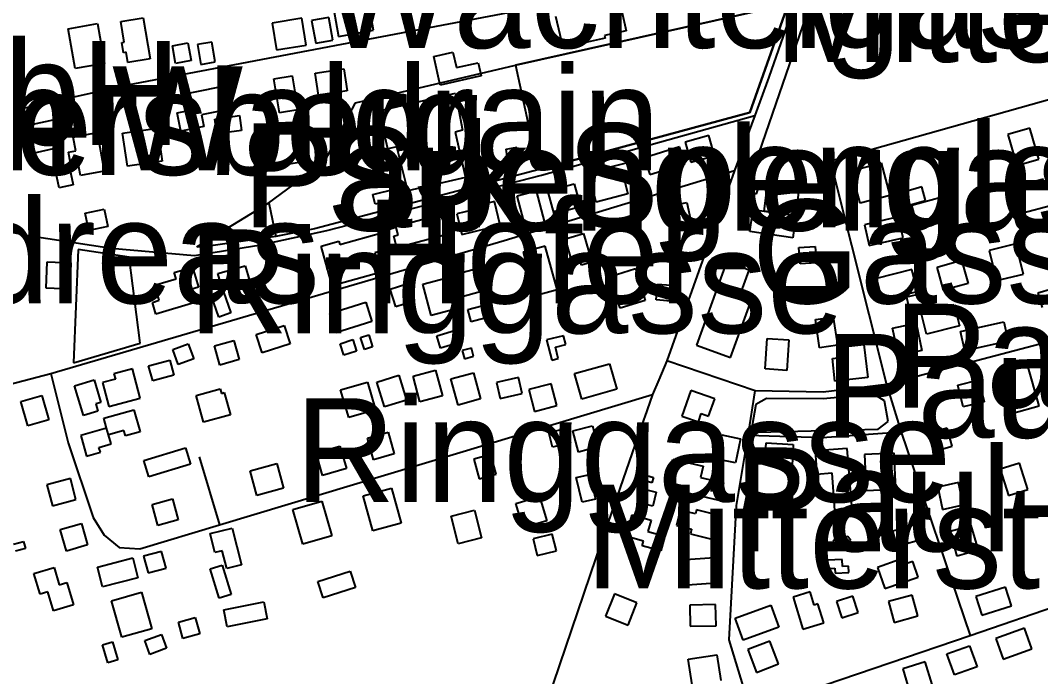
# Model space of a CAD drawing. Extents: x -3657 to 4700, y -7332 to 8131.
# Drawn here: x -1045.3 to -618.7, y 1622.6 to 1897 of the extents above; entities that cross this region are included whole.
import ezdxf

# ---------------------------------------------------------------- set-up
doc = ezdxf.new("R2010")
doc.units = 0
for name, color, linetype in [('OSM_BUILDING_DETACHED', 9, 'CONTINUOUS'), ('OSM_BUILDING_GARAGE', 9, 'CONTINUOUS'), ('OSM_BUILDING_GARAGES', 9, 'CONTINUOUS'), ('OSM_BUILDING_HOUSE', 9, 'CONTINUOUS'), ('OSM_BUILDING_YES', 9, 'CONTINUOUS'), ('OSM_HIGHWAY_LIVING_STREET', 8, 'CONTINUOUS'), ('OSM_HIGHWAY_RESIDENTIAL', 8, 'CONTINUOUS'), ('OSM_HIGHWAY_SERVICE', 8, 'CONTINUOUS'), ('OSM_HIGHWAY_UNCLASSIFIED', 8, 'CONTINUOUS'), ('OSM_LABELS', 8, 'CONTINUOUS'), ('OSM_LANDUSE_FARMLAND', 3, 'CONTINUOUS'), ('OSM_LANDUSE_MEADOW', 3, 'CONTINUOUS'), ('OSM_LEISURE_PARK', 3, 'CONTINUOUS'), ('OSM_LEISURE_SWIMMING_POOL', 3, 'CONTINUOUS')]:
    doc.layers.add(name, color=color, linetype=linetype)

msp = doc.modelspace()

# ---------------------------------------------------------------- linework, layer by layer
at = {"layer": 'OSM_BUILDING_DETACHED'}
for p, q in [((-737.844237, 1698.029259), (-737.078206, 1711.717354)), ((-737.078206, 1711.717354), (-733.945824, 1711.539442)), ((-733.945824, 1711.539442), (-722.637392, 1710.905631)), ((-722.136817, 1710.883392), (-722.895263, 1697.284253)), ((-722.637392, 1710.905631), (-722.136817, 1710.883392)), ((-733.513509, 1697.78463), (-737.844237, 1698.029259)), ((-733.680367, 1694.871323), (-733.513509, 1697.78463)), ((-726.657156, 1694.482141), (-733.680367, 1694.871323)), ((-726.490298, 1697.484404), (-726.657156, 1694.482141)), ((-722.895263, 1697.284253), (-726.490298, 1697.484404))]:
    msp.add_line(p, q, dxfattribs=at)
at = {"layer": 'OSM_BUILDING_GARAGE'}
for p, q in [((-916.261106, 1898.246844), (-923.481513, 1896.979222)), ((-914.577355, 1888.6952), (-916.261106, 1898.246844)), ((-923.481513, 1896.979222), (-921.797763, 1887.416458)), ((-981.722592, 1886.315628), (-975.222709, 1887.538772)), ((-980.34222, 1878.976763), (-981.722592, 1886.315628)), ((-975.222709, 1887.538772), (-973.842337, 1880.199907)), ((-921.797763, 1887.416458), (-914.577355, 1888.6952)), ((-973.842337, 1880.199907), (-980.34222, 1878.976763))]:
    msp.add_line(p, q, dxfattribs=at)
at = {"layer": 'OSM_BUILDING_GARAGES'}
for p, q in [((-779.414669, 1780.079995), (-778.868588, 1786.740571)), ((-778.868588, 1786.740571), (-771.390309, 1786.128999)), ((-771.390309, 1786.128999), (-771.936391, 1779.468423)), ((-771.936391, 1779.468423), (-779.414669, 1780.079995)), ((-796.912022, 1657.165123), (-800.620823, 1647.835869)), ((-787.461783, 1653.406735), (-796.912022, 1657.165123)), ((-791.170585, 1644.07748), (-787.461783, 1653.406735)), ((-800.620823, 1647.835869), (-791.170585, 1644.07748))]:
    msp.add_line(p, q, dxfattribs=at)
at = {"layer": 'OSM_BUILDING_HOUSE'}
for p, q in [((-1025.227062, 1893.487701), (-1012.993326, 1895.633763)), ((-1012.993326, 1895.633763), (-1010.065724, 1878.976763)), ((-1022.29946, 1876.830701), (-1025.227062, 1893.487701)), ((-872.384997, 1881.856712), (-864.38339, 1883.63583)), ((-869.73802, 1869.936615), (-872.384997, 1881.856712)), ((-864.38339, 1883.63583), (-862.965096, 1877.242122)), ((-1010.065724, 1878.976763), (-1022.29946, 1876.830701)), ((-862.965096, 1877.242122), (-853.878911, 1879.25475)), ((-853.878911, 1879.25475), (-852.650228, 1873.739482)), ((-852.650228, 1873.739482), (-869.73802, 1869.936615)), ((-977.589061, 1865.966957), (-962.511151, 1869.058176)), ((-962.511151, 1869.058176), (-960.508854, 1859.30638)), ((-976.163182, 1859.028393), (-977.589061, 1865.966957)), ((-979.765801, 1858.294507), (-976.163182, 1859.028393)), ((-978.195817, 1850.633176), (-979.765801, 1858.294507)), ((-960.508854, 1859.30638), (-969.526778, 1857.460545)), ((-969.526778, 1857.460545), (-968.533214, 1852.623565)), ((-1043.520783, 1846.341052), (-1039.895411, 1853.590961)), ((-1039.895411, 1853.590961), (-1031.582841, 1855.436797)), ((-1031.582841, 1855.436797), (-1028.99654, 1843.805808)), ((-1002.557107, 1849.799214), (-987.949435, 1851.923037)), ((-987.949435, 1851.923037), (-985.931968, 1838.090388)), ((-968.533214, 1852.623565), (-978.195817, 1850.633176)), ((-1023.21718, 1848.220246), (-1013.190522, 1850.043843)), ((-1022.147771, 1842.382513), (-1023.21718, 1848.220246)), ((-1013.190522, 1850.043843), (-1010.247751, 1833.942818)), ((-1000.539641, 1835.966565), (-1002.557107, 1849.799214)), ((-1040.714532, 1841.203846), (-1043.520783, 1846.341052)), ((-1028.99654, 1843.805808), (-1040.714532, 1841.203846)), ((-1025.12088, 1841.837658), (-1022.147771, 1842.382513)), ((-1023.892197, 1835.110364), (-1025.12088, 1841.837658)), ((-1020.759815, 1835.677459), (-1023.892197, 1835.110364)), ((-1020.115135, 1832.14146), (-1020.759815, 1835.677459)), ((-985.931968, 1838.090388), (-1000.539641, 1835.966565)), ((-1010.247751, 1833.942818), (-1020.115135, 1832.14146)), ((-980.926224, 1791.488595), (-973.281086, 1793.77921)), ((-973.281086, 1793.77921), (-970.763045, 1785.383993)), ((-962.647672, 1791.166129), (-951.248226, 1794.346304)), ((-951.248226, 1794.346304), (-949.534138, 1788.197225)), ((-989.125026, 1786.251314), (-980.160193, 1788.942231)), ((-980.160193, 1788.942231), (-980.926224, 1791.488595)), ((-961.032181, 1785.350635), (-962.647672, 1791.166129)), ((-949.534138, 1788.197225), (-951.331655, 1787.696848)), ((-951.331655, 1787.696848), (-950.724898, 1785.528547)), ((-987.221326, 1779.924322), (-989.125026, 1786.251314)), ((-970.763045, 1785.383993), (-973.971272, 1784.427717)), ((-973.971272, 1784.427717), (-972.333029, 1778.979165)), ((-957.39164, 1786.362509), (-961.032181, 1785.350635)), ((-956.693869, 1783.860623), (-957.39164, 1786.362509)), ((-950.724898, 1785.528547), (-956.693869, 1783.860623)), ((-990.050331, 1779.068121), (-987.221326, 1779.924322)), ((-988.563776, 1774.108828), (-990.050331, 1779.068121)), ((-972.333029, 1778.979165), (-988.563776, 1774.108828))]:
    msp.add_line(p, q, dxfattribs=at)
at = {"layer": 'OSM_BUILDING_YES'}
for p, q in [((-897.664007, 1892.85389), (-900.978416, 1911.668071)), ((-915.176528, 1906.88669), (-912.248926, 1890.274168)), ((-818.360879, 1885.581742), (-821.318819, 1898.602668)), ((-793.802393, 1900.637535), (-792.004875, 1892.687097)), ((-1003.270047, 1896.489964), (-993.888068, 1898.057812)), ((-1001.821415, 1887.883477), (-1003.270047, 1896.489964)), ((-993.888068, 1898.057812), (-991.013557, 1880.956033)), ((-927.584707, 1897.868781), (-939.985301, 1895.800555)), ((-939.985301, 1895.800555), (-938.119524, 1884.614346)), ((-925.718929, 1886.682571), (-927.584707, 1897.868781)), ((-912.248926, 1890.274168), (-897.664007, 1892.85389)), ((-792.004875, 1892.687097), (-801.045553, 1890.641111)), ((-801.045553, 1890.641111), (-800.802851, 1889.56252)), ((-1002.852901, 1887.705565), (-1001.821415, 1887.883477)), ((-1002.139962, 1883.446799), (-1002.852901, 1887.705565)), ((-965.256726, 1887.827879), (-971.187775, 1886.849364)), ((-971.187775, 1886.849364), (-969.822572, 1878.60982)), ((-963.891523, 1879.588335), (-965.256726, 1887.827879)), ((-938.119524, 1884.614346), (-925.718929, 1886.682571)), ((-800.802851, 1889.56252), (-818.360879, 1885.581742)), ((-1001.002293, 1883.64695), (-1002.139962, 1883.446799)), ((-1000.289353, 1879.399304), (-1001.002293, 1883.64695)), ((-991.013557, 1880.956033), (-1000.289353, 1879.399304)), ((-969.822572, 1878.60982), (-963.891523, 1879.588335)), ((-939.249608, 1872.516338), (-931.574133, 1873.795079)), ((-931.574133, 1873.795079), (-929.238119, 1859.651085)), ((-922.055634, 1874.962626), (-910.057016, 1876.786223)), ((-920.644925, 1865.700089), (-922.055634, 1874.962626)), ((-910.057016, 1876.786223), (-908.646307, 1867.523686)), ((-936.90601, 1858.383463), (-939.249608, 1872.516338)), ((-908.646307, 1867.523686), (-920.644925, 1865.700089)), ((-895.312824, 1859.150708), (-863.344319, 1866.500692)), ((-863.344319, 1866.500692), (-860.363626, 1851.089075)), ((-963.967368, 1855.748143), (-953.690423, 1857.171438)), ((-963.110324, 1849.576824), (-963.967368, 1855.748143)), ((-953.690423, 1857.171438), (-952.833379, 1851.000119)), ((-929.238119, 1859.651085), (-936.90601, 1858.383463)), ((-891.679867, 1843.260953), (-895.312824, 1859.150708)), ((-943.868545, 1849.754736), (-926.811092, 1852.579087)), ((-926.811092, 1852.579087), (-924.437155, 1838.290539)), ((-623.205103, 1851.923037), (-632.412639, 1849.265479)), ((-619.450795, 1838.92435), (-623.205103, 1851.923037)), ((-952.833379, 1851.000119), (-963.110324, 1849.576824)), ((-941.494609, 1835.466188), (-943.868545, 1849.754736)), ((-860.363626, 1851.089075), (-863.511177, 1850.277352)), ((-863.511177, 1850.277352), (-859.150112, 1831.240781)), ((-757.412147, 1848.876296), (-767.279531, 1846.118662)), ((-755.030626, 1840.392123), (-757.412147, 1848.876296)), ((-632.412639, 1849.265479), (-628.665915, 1836.266792)), ((-887.804207, 1844.061556), (-891.679867, 1843.260953)), ((-883.200439, 1825.747752), (-887.804207, 1844.061556)), ((-842.191256, 1843.127519), (-837.519228, 1843.98372)), ((-841.758942, 1840.114136), (-842.191256, 1843.127519)), ((-837.519228, 1843.98372), (-836.707691, 1839.947344)), ((-769.668637, 1844.061556), (-784.253556, 1839.524803)), ((-767.484312, 1837.045156), (-769.668637, 1844.061556)), ((-767.279531, 1846.118662), (-764.89801, 1837.634489)), ((-841.637591, 1839.224577), (-841.758942, 1840.114136)), ((-836.707691, 1839.947344), (-841.637591, 1839.224577)), ((-784.253556, 1839.524803), (-782.069231, 1832.508403)), ((-764.89801, 1837.634489), (-755.030626, 1840.392123)), ((-628.665915, 1836.266792), (-619.450795, 1838.92435)), ((-1030.839564, 1835.521786), (-1024.976775, 1836.778288)), ((-1028.99654, 1826.948657), (-1030.839564, 1835.521786)), ((-1024.976775, 1836.778288), (-1023.141335, 1828.20516)), ((-924.437155, 1838.290539), (-941.494609, 1835.466188)), ((-798.504759, 1835.677459), (-791.838017, 1837.445458)), ((-798.072444, 1834.031774), (-798.504759, 1835.677459)), ((-791.838017, 1837.445458), (-790.184605, 1831.218542)), ((-782.069231, 1832.508403), (-767.484312, 1837.045156)), ((-697.752774, 1834.065132), (-685.397686, 1837.356502)), ((-685.397686, 1837.356502), (-681.795067, 1823.824079)), ((-859.150112, 1831.240781), (-883.200439, 1825.747752)), ((-807.317903, 1831.585485), (-798.072444, 1834.031774)), ((-804.488899, 1820.910772), (-807.317903, 1831.585485)), ((-790.184605, 1831.218542), (-792.869504, 1830.506894)), ((-792.869504, 1830.506894), (-791.254014, 1824.413413)), ((-694.150155, 1820.53271), (-697.752774, 1834.065132)), ((-617.448497, 1830.562492), (-629.029969, 1827.449034)), ((-1023.141335, 1828.20516), (-1028.99654, 1826.948657)), ((-897.89154, 1824.135425), (-888.289612, 1826.559475)), ((-888.289612, 1826.559475), (-887.235372, 1822.523099)), ((-824.686319, 1825.669915), (-813.666097, 1828.605461)), ((-813.666097, 1828.605461), (-811.102549, 1818.9871)), ((-739.649339, 1829.461662), (-741.022126, 1825.747752)), ((-741.022126, 1825.747752), (-737.51052, 1824.480129)), ((-736.190824, 1828.338593), (-739.649339, 1829.461662)), ((-737.51052, 1824.480129), (-736.190824, 1828.338593)), ((-668.393324, 1827.3156), (-678.761283, 1824.380054)), ((-666.793003, 1821.666898), (-668.393324, 1827.3156)), ((-629.029969, 1827.449034), (-626.079614, 1816.462975)), ((-896.920729, 1820.099049), (-897.89154, 1824.135425)), ((-887.235372, 1822.523099), (-896.920729, 1820.099049)), ((-837.595073, 1823.579451), (-829.638973, 1825.669915)), ((-834.10622, 1810.336135), (-837.595073, 1823.579451)), ((-829.638973, 1825.669915), (-826.15012, 1812.437719)), ((-822.130356, 1816.062674), (-824.686319, 1825.669915)), ((-791.254014, 1824.413413), (-804.488899, 1820.910772)), ((-734.256786, 1817.24134), (-733.437665, 1823.779601)), ((-733.437665, 1823.779601), (-719.944908, 1825.34745)), ((-719.944908, 1825.34745), (-720.991564, 1815.339906)), ((-681.795067, 1823.824079), (-694.150155, 1820.53271)), ((-678.761283, 1824.380054), (-677.160961, 1818.742471)), ((-677.160961, 1818.742471), (-666.793003, 1821.666898)), ((-672.579947, 1819.776584), (-656.409875, 1824.157664)), ((-656.409875, 1824.157664), (-653.73256, 1814.250196)), ((-1018.165929, 1816.329541), (-1010.247751, 1817.986346)), ((-1010.247751, 1817.986346), (-1008.746028, 1810.825392)), ((-852.339265, 1818.631276), (-862.7679, 1816.14051)), ((-847.022558, 1821.244357), (-852.642644, 1819.898898)), ((-852.642644, 1819.898898), (-852.339265, 1818.631276)), ((-844.648622, 1811.32577), (-847.022558, 1821.244357)), ((-811.102549, 1818.9871), (-822.130356, 1816.062674)), ((-773.969026, 1819.242848), (-766.543839, 1820.844055)), ((-772.15634, 1810.858751), (-773.969026, 1819.242848)), ((-766.543839, 1820.844055), (-764.738737, 1812.448838)), ((-740.248511, 1808.657091), (-738.913646, 1817.919629)), ((-738.913646, 1817.919629), (-734.256786, 1817.24134)), ((-734.256786, 1817.24134), (-720.991564, 1815.339906)), ((-720.991564, 1815.339906), (-734.256786, 1817.24134)), ((-669.902632, 1809.880236), (-672.579947, 1819.776584)), ((-626.079614, 1816.462975), (-614.498142, 1819.576433)), ((-1016.664205, 1809.168588), (-1018.165929, 1816.329541)), ((-888.282028, 1810.803153), (-868.12253, 1816.173868)), ((-868.12253, 1816.173868), (-865.907867, 1807.845368)), ((-862.7679, 1816.14051), (-860.689757, 1807.489545)), ((-720.991564, 1815.339906), (-722.318844, 1806.077369)), ((-678.215201, 1814.783932), (-692.382975, 1811.525921)), ((-676.205319, 1806.05513), (-678.215201, 1814.783932)), ((-653.73256, 1814.250196), (-669.902632, 1809.880236)), ((-1008.746028, 1810.825392), (-1016.664205, 1809.168588)), ((-887.341555, 1807.267155), (-888.282028, 1810.803153)), ((-860.689757, 1807.489545), (-844.648622, 1811.32577)), ((-826.15012, 1812.437719), (-834.10622, 1810.336135)), ((-764.738737, 1812.448838), (-772.15634, 1810.858751)), ((-722.318844, 1806.077369), (-740.248511, 1808.657091)), ((-692.382975, 1811.525921), (-690.373093, 1802.785999)), ((-919.51484, 1802.585848), (-912.112406, 1804.642955)), ((-912.112406, 1804.642955), (-911.725598, 1803.230779)), ((-911.725598, 1803.230779), (-893.765593, 1808.234551)), ((-893.765593, 1808.234551), (-891.823971, 1801.262629)), ((-889.154241, 1806.777897), (-887.341555, 1807.267155)), ((-887.842129, 1801.851962), (-889.154241, 1806.777897)), ((-865.869945, 1807.711935), (-887.842129, 1801.851962)), ((-865.907867, 1807.845368), (-865.869945, 1807.711935)), ((-817.397652, 1805.654828), (-809.881451, 1807.834249)), ((-814.530726, 1795.780719), (-817.397652, 1805.654828)), ((-809.881451, 1807.834249), (-806.400183, 1795.825197)), ((-690.373093, 1802.785999), (-676.205319, 1806.05513)), ((-914.895903, 1785.995565), (-919.51484, 1802.585848)), ((-891.823971, 1801.262629), (-897.095172, 1799.805975)), ((-825.899833, 1802.630326), (-835.031525, 1800.095082)), ((-835.031525, 1800.095082), (-829.972689, 1781.870234)), ((-820.840997, 1784.405478), (-825.899833, 1802.630326)), ((-719.747712, 1801.952037), (-712.94445, 1802.463534)), ((-719.239553, 1795.135788), (-719.747712, 1801.952037)), ((-712.94445, 1802.463534), (-712.436291, 1795.647285)), ((-628.999632, 1803.497647), (-640.201881, 1800.728893)), ((-640.201881, 1800.728893), (-637.092252, 1788.141627)), ((-625.882418, 1790.910381), (-628.999632, 1803.497647)), ((-1034.41943, 1784.983692), (-1034.017453, 1796.003109)), ((-1034.017453, 1796.003109), (-1024.127315, 1795.647285)), ((-897.095172, 1799.805975), (-894.812249, 1791.58867)), ((-811.330083, 1796.703637), (-814.530726, 1795.780719)), ((-810.715742, 1794.568694), (-811.330083, 1796.703637)), ((-806.400183, 1795.825197), (-810.715742, 1794.568694)), ((-749.97179, 1795.925272), (-762.561996, 1761.199097)), ((-740.551889, 1792.511588), (-749.97179, 1795.925272)), ((-662.007208, 1793.812569), (-651.707509, 1796.670278)), ((-651.707509, 1796.670278), (-649.015025, 1786.962961)), ((-1024.127315, 1795.647285), (-1024.521707, 1784.627868)), ((-894.812249, 1791.58867), (-914.895903, 1785.995565)), ((-863.238136, 1790.799186), (-853.378337, 1793.523462)), ((-853.378337, 1793.523462), (-851.421546, 1786.440345)), ((-798.679201, 1789.909627), (-788.106462, 1793.189877)), ((-788.106462, 1793.189877), (-783.965346, 1779.857605)), ((-743.873883, 1783.338007), (-740.551889, 1792.511588)), ((-712.436291, 1795.647285), (-719.239553, 1795.135788)), ((-672.557193, 1792.756217), (-687.339308, 1789.064545)), ((-670.259101, 1783.560396), (-672.557193, 1792.756217)), ((-659.314724, 1784.105252), (-662.007208, 1793.812569)), ((-876.943258, 1786.696093), (-866.931769, 1789.331413)), ((-866.931769, 1789.331413), (-863.473255, 1776.266009)), ((-860.613913, 1781.325378), (-863.238136, 1790.799186)), ((-794.538085, 1776.577355), (-798.679201, 1789.909627)), ((-687.339308, 1789.064545), (-685.041217, 1779.868725)), ((-637.092252, 1788.141627), (-625.882418, 1790.910381)), ((-602.83324, 1787.819162), (-619.830018, 1782.915466)), ((-1024.521707, 1784.627868), (-1034.41943, 1784.983692)), ((-965.408416, 1781.614485), (-960.372333, 1783.404724)), ((-960.372333, 1783.404724), (-957.262704, 1774.675922)), ((-890.610458, 1784.516673), (-883.632753, 1786.76281)), ((-888.244106, 1777.188927), (-890.610458, 1784.516673)), ((-883.632753, 1786.76281), (-881.266401, 1779.435065)), ((-873.484744, 1773.61957), (-876.943258, 1786.696093)), ((-852.983945, 1783.426963), (-860.613913, 1781.325378)), ((-851.421546, 1786.440345), (-853.643793, 1785.817653)), ((-853.643793, 1785.817653), (-852.983945, 1783.426963)), ((-829.972689, 1781.870234), (-820.840997, 1784.405478)), ((-739.042582, 1781.592246), (-743.873883, 1783.338007)), ((-685.041217, 1779.868725), (-670.259101, 1783.560396)), ((-649.015025, 1786.962961), (-659.314724, 1784.105252)), ((-962.298786, 1772.885684), (-965.408416, 1781.614485)), ((-915.866714, 1774.453532), (-900.819143, 1779.134838)), ((-900.819143, 1779.134838), (-898.285932, 1770.99537)), ((-881.266401, 1779.435065), (-888.244106, 1777.188927)), ((-783.965346, 1779.857605), (-794.538085, 1776.577355)), ((-748.303209, 1756.039652), (-739.042582, 1781.592246)), ((-668.833223, 1782.626359), (-674.771856, 1781.2809)), ((-674.771856, 1781.2809), (-673.399068, 1775.220777)), ((-667.460435, 1776.555116), (-668.833223, 1782.626359)), ((-619.830018, 1782.915466), (-618.085592, 1776.888701)), ((-957.262704, 1774.675922), (-962.298786, 1772.885684)), ((-863.473255, 1776.266009), (-873.484744, 1773.61957)), ((-858.179301, 1776.02138), (-852.384772, 1777.544751)), ((-856.836851, 1770.906414), (-858.179301, 1776.02138)), ((-852.384772, 1777.544751), (-851.034738, 1772.429784)), ((-673.399068, 1775.220777), (-667.460435, 1776.555116)), ((-668.681534, 1774.698161), (-654.85506, 1778.156323)), ((-666.444117, 1765.746969), (-668.681534, 1774.698161)), ((-654.85506, 1778.156323), (-652.617644, 1769.205131)), ((-913.333504, 1766.314063), (-915.866714, 1774.453532)), ((-898.285932, 1770.99537), (-913.333504, 1766.314063)), ((-851.034738, 1772.429784), (-856.836851, 1770.906414)), ((-712.830683, 1771.851571), (-705.367573, 1772.941281)), ((-711.101426, 1760.053789), (-712.830683, 1771.851571)), ((-705.367573, 1772.941281), (-703.638316, 1761.154619)), ((-680.611891, 1768.282214), (-670.790014, 1770.383798)), ((-670.790014, 1770.383798), (-668.347817, 1758.997437)), ((-652.208083, 1766.870038), (-634.103974, 1770.939772)), ((-634.103974, 1770.939772), (-632.276119, 1762.811423)), ((-946.629289, 1765.680252), (-935.017479, 1769.438641)), ((-935.017479, 1769.438641), (-932.507022, 1761.677235)), ((-871.201821, 1765.035322), (-862.350755, 1767.681761)), ((-862.350755, 1767.681761), (-860.811109, 1762.522316)), ((-678.169695, 1756.895853), (-680.611891, 1768.282214)), ((-652.617644, 1769.205131), (-666.444117, 1765.746969)), ((-650.380228, 1758.741689), (-652.208083, 1766.870038)), ((-981.548149, 1759.386619), (-975.078604, 1761.721713)), ((-975.078604, 1761.721713), (-972.803265, 1755.405841)), ((-964.088719, 1760.932229), (-955.996099, 1763.178366)), ((-955.996099, 1763.178366), (-953.758683, 1755.105615)), ((-944.126417, 1757.929966), (-946.629289, 1765.680252)), ((-911.581493, 1761.78843), (-906.20411, 1763.500832)), ((-910.057016, 1757.007048), (-911.581493, 1761.78843)), ((-906.20411, 1763.500832), (-904.679633, 1758.71945)), ((-903.04139, 1764.434869), (-899.620798, 1765.524579)), ((-901.410731, 1759.342141), (-903.04139, 1764.434869)), ((-899.620798, 1765.524579), (-897.997723, 1760.442971)), ((-869.654591, 1759.875877), (-871.201821, 1765.035322)), ((-860.811109, 1762.522316), (-869.654591, 1759.875877)), ((-818.110591, 1765.113158), (-825.224816, 1763.334039)), ((-825.224816, 1763.334039), (-823.108751, 1754.872105)), ((-817.185287, 1761.410367), (-818.110591, 1765.113158)), ((-733.885148, 1751.236031), (-733.043273, 1764.001209)), ((-733.043273, 1764.001209), (-723.919166, 1763.389637)), ((-723.919166, 1763.389637), (-724.761041, 1750.624459)), ((-632.276119, 1762.811423), (-650.380228, 1758.741689)), ((-979.272811, 1753.070748), (-981.548149, 1759.386619)), ((-961.858888, 1752.859477), (-964.088719, 1760.932229)), ((-932.507022, 1761.677235), (-944.126417, 1757.929966)), ((-904.679633, 1758.71945), (-910.057016, 1757.007048)), ((-897.997723, 1760.442971), (-901.410731, 1759.342141)), ((-856.677577, 1759.975953), (-860.500146, 1758.986318)), ((-860.500146, 1758.986318), (-859.597595, 1755.505916)), ((-855.775026, 1756.495551), (-856.677577, 1759.975953)), ((-821.57669, 1760.309537), (-817.185287, 1761.410367)), ((-820.38593, 1755.561514), (-821.57669, 1760.309537)), ((-762.561996, 1761.199097), (-748.303209, 1756.039652)), ((-703.638316, 1761.154619), (-711.101426, 1760.053789)), ((-702.629583, 1760.298418), (-692.557418, 1761.443726)), ((-702.151762, 1756.050772), (-702.629583, 1760.298418)), ((-692.557418, 1761.443726), (-690.995019, 1747.666674)), ((-668.347817, 1758.997437), (-678.169695, 1756.895853)), ((-991.635483, 1752.537012), (-982.822339, 1754.905464)), ((-982.822339, 1754.905464), (-981.115835, 1748.567353)), ((-972.803265, 1755.405841), (-979.272811, 1753.070748)), ((-953.758683, 1755.105615), (-961.858888, 1752.859477)), ((-859.597595, 1755.505916), (-855.775026, 1756.495551)), ((-823.108751, 1754.872105), (-820.38593, 1755.561514)), ((-813.529577, 1749.30124), (-798.876397, 1753.359854)), ((-798.876397, 1753.359854), (-795.918457, 1742.696261)), ((-705.761965, 1755.63935), (-702.151762, 1756.050772)), ((-704.684972, 1746.109945), (-705.761965, 1755.63935)), ((-998.347731, 1751.247151), (-1006.144558, 1749.201164)), ((-1006.144558, 1749.201164), (-1005.545385, 1746.932788)), ((-995.139504, 1738.98235), (-998.347731, 1751.247151)), ((-989.936564, 1746.198901), (-991.635483, 1752.537012)), ((-881.054036, 1748.178171), (-871.649304, 1750.680057)), ((-871.649304, 1750.680057), (-868.812716, 1740.005344)), ((-865.263188, 1747.021744), (-855.835702, 1749.612585)), ((-855.835702, 1749.612585), (-852.83984, 1738.704363)), ((-810.571637, 1738.637646), (-813.529577, 1749.30124)), ((-724.761041, 1750.624459), (-733.885148, 1751.236031)), ((-624.183499, 1752.992911), (-635.173383, 1749.879453)), ((-635.173383, 1749.879453), (-630.296575, 1732.655359)), ((-619.30669, 1735.768817), (-624.183499, 1752.992911)), ((-1022.678683, 1744.186273), (-1014.434374, 1746.677039)), ((-1014.434374, 1746.677039), (-1011.590201, 1737.24771)), ((-1005.545385, 1746.932788), (-1010.930353, 1745.531732)), ((-1010.930353, 1745.531732), (-1008.313714, 1735.535308)), ((-981.115835, 1748.567353), (-989.936564, 1746.198901)), ((-911.376713, 1742.462752), (-900.189632, 1745.720763)), ((-900.189632, 1745.720763), (-896.814547, 1734.112013)), ((-896.222959, 1745.720763), (-887.068514, 1748.567353)), ((-892.991978, 1735.324037), (-896.222959, 1745.720763)), ((-887.068514, 1748.567353), (-883.837534, 1738.170627)), ((-878.217448, 1737.503458), (-881.054036, 1748.178171)), ((-862.267325, 1736.113521), (-865.263188, 1747.021744)), ((-836.973147, 1747.622196), (-846.165514, 1745.542851)), ((-846.165514, 1745.542851), (-844.648622, 1738.837797)), ((-835.44867, 1740.928262), (-836.973147, 1747.622196)), ((-823.366623, 1744.997996), (-832.657588, 1742.573947)), ((-821.000271, 1735.91337), (-823.366623, 1744.997996)), ((-690.995019, 1747.666674), (-704.684972, 1746.109945)), ((-653.300246, 1744.47538), (-644.555362, 1746.610322)), ((-644.555362, 1746.610322), (-642.348284, 1737.525697)), ((-1018.931959, 1731.776919), (-1022.678683, 1744.186273)), ((-971.82487, 1740.0943), (-961.745121, 1742.94089)), ((-961.745121, 1742.94089), (-961.191455, 1740.994979)), ((-961.191455, 1740.994979), (-960.031032, 1741.317444)), ((-960.031032, 1741.317444), (-957.414393, 1732.077145)), ((-908.001627, 1730.854001), (-911.376713, 1742.462752)), ((-844.648622, 1738.837797), (-835.44867, 1740.928262)), ((-832.657588, 1742.573947), (-830.291236, 1733.489321)), ((-795.918457, 1742.696261), (-810.571637, 1738.637646)), ((-764.996608, 1742.251481), (-768.766086, 1731.53229)), ((-754.947197, 1738.726602), (-764.996608, 1742.251481)), ((-651.093168, 1735.390754), (-653.300246, 1744.47538)), ((-1045.128689, 1737.581294), (-1036.277623, 1740.138778)), ((-1042.193502, 1727.418078), (-1045.128689, 1737.581294)), ((-1036.277623, 1740.138778), (-1033.342436, 1729.964442)), ((-1011.590201, 1737.24771), (-1013.751772, 1736.602779)), ((-1013.751772, 1736.602779), (-1012.849221, 1733.611635)), ((-1008.313714, 1735.535308), (-995.139504, 1738.98235)), ((-968.662149, 1728.90809), (-971.82487, 1740.0943)), ((-883.837534, 1738.170627), (-892.991978, 1735.324037)), ((-868.812716, 1740.005344), (-878.217448, 1737.503458)), ((-852.83984, 1738.704363), (-862.267325, 1736.113521)), ((-757.503161, 1731.454454), (-754.947197, 1738.726602)), ((-642.348284, 1737.525697), (-651.093168, 1735.390754)), ((-1012.849221, 1733.611635), (-1018.931959, 1731.776919)), ((-1010.414609, 1730.564894), (-997.809235, 1734.145371)), ((-997.809235, 1734.145371), (-995.192595, 1724.938431)), ((-957.414393, 1732.077145), (-968.662149, 1728.90809)), ((-896.814547, 1734.112013), (-908.001627, 1730.854001)), ((-830.291236, 1733.489321), (-821.000271, 1735.91337)), ((-761.765628, 1729.074882), (-760.552114, 1732.521925)), ((-760.552114, 1732.521925), (-757.503161, 1731.454454)), ((-630.296575, 1732.655359), (-619.30669, 1735.768817)), ((-1033.342436, 1729.964442), (-1042.193502, 1727.418078)), ((-1009.231433, 1726.406204), (-1010.414609, 1730.564894)), ((-768.766086, 1731.53229), (-761.765628, 1729.074882)), ((-1009.231433, 1726.406204), (-1020.046875, 1723.337224)), ((-1020.046875, 1723.337224), (-1017.604679, 1714.741856)), ((-1008.465403, 1723.693048), (-1009.231433, 1726.406204)), ((-1008.465403, 1723.693048), (-1009.231433, 1726.406204)), ((-1001.995857, 1725.527764), (-1008.465403, 1723.693048)), ((-1007.37324, 1719.845703), (-1008.465403, 1723.693048)), ((-1001.328425, 1723.192671), (-1001.995857, 1725.527764)), ((-995.192595, 1724.938431), (-1001.328425, 1723.192671)), ((-900.144125, 1722.269753), (-891.558515, 1724.716041)), ((-891.558515, 1724.716041), (-888.979798, 1715.664774)), ((-824.254005, 1724.627085), (-816.745388, 1726.395085)), ((-822.812957, 1718.511364), (-824.254005, 1724.627085)), ((-816.745388, 1726.395085), (-815.304341, 1720.279364)), ((-814.242516, 1725.283135), (-806.08922, 1727.440317)), ((-811.914086, 1716.454258), (-814.242516, 1725.283135)), ((-806.08922, 1727.440317), (-803.768375, 1718.61144)), ((-754.0674, 1713.552071), (-751.958919, 1723.63745)), ((-751.958919, 1723.63745), (-744.124171, 1721.991766)), ((-657.820585, 1726.484041), (-664.798289, 1724.460293)), ((-664.798289, 1724.460293), (-662.613964, 1716.921277)), ((-655.63626, 1718.933905), (-657.820585, 1726.484041)), ((-1012.401738, 1718.411289), (-1007.37324, 1719.845703)), ((-897.557824, 1713.207366), (-900.144125, 1722.269753)), ((-815.304341, 1720.279364), (-822.812957, 1718.511364)), ((-744.124171, 1721.991766), (-746.240235, 1711.906386)), ((-733.945824, 1711.539442), (-733.452834, 1720.312722)), ((-733.452834, 1720.312722), (-722.151986, 1719.678911)), ((-722.151986, 1719.678911), (-722.637392, 1710.905631)), ((-1017.604679, 1714.741856), (-1011.825319, 1716.376422)), ((-1011.825319, 1716.376422), (-1012.401738, 1718.411289)), ((-993.668119, 1712.973857), (-976.163182, 1718.200019)), ((-976.163182, 1718.200019), (-974.107793, 1711.339292)), ((-921.55506, 1716.109554), (-911.649753, 1718.933905)), ((-918.88533, 1706.713583), (-921.55506, 1716.109554)), ((-911.649753, 1718.933905), (-908.980023, 1709.526814)), ((-888.979798, 1715.664774), (-897.557824, 1713.207366)), ((-848.584957, 1715.497982), (-855.72952, 1713.540951)), ((-846.324788, 1707.236199), (-848.584957, 1715.497982)), ((-803.768375, 1718.61144), (-811.914086, 1716.454258)), ((-699.512369, 1718.010987), (-712.959619, 1716.965755)), ((-712.959619, 1716.965755), (-712.201173, 1707.247318)), ((-697.381135, 1690.634796), (-699.512369, 1718.010987)), ((-679.921705, 1715.98724), (-692.367806, 1715.375667)), ((-692.367806, 1715.375667), (-691.639698, 1700.319874)), ((-679.193597, 1700.920327), (-679.921705, 1715.98724)), ((-662.613964, 1716.921277), (-655.63626, 1718.933905)), ((-991.620314, 1706.11313), (-993.668119, 1712.973857)), ((-974.107793, 1711.339292), (-991.620314, 1706.11313)), ((-949.192837, 1708.592777), (-938.09677, 1711.606159)), ((-938.09677, 1711.606159), (-935.313273, 1701.353987)), ((-855.72952, 1713.540951), (-853.46935, 1705.279168)), ((-774.765395, 1703.766917), (-772.429381, 1713.552071)), ((-772.429381, 1713.552071), (-759.793668, 1710.538688)), ((-759.793668, 1710.538688), (-760.923753, 1705.824023)), ((-746.240235, 1711.906386), (-754.0674, 1713.552071)), ((-722.637392, 1710.905631), (-733.945824, 1711.539442)), ((-627.528246, 1711.850788), (-635.613282, 1709.271066)), ((-624.009056, 1700.820252), (-627.528246, 1711.850788)), ((-946.40934, 1698.340605), (-949.192837, 1708.592777)), ((-908.980023, 1709.526814), (-918.88533, 1706.713583)), ((-853.46935, 1705.279168), (-846.324788, 1707.236199)), ((-812.816637, 1705.757306), (-807.219305, 1707.091645)), ((-807.219305, 1707.091645), (-804.777108, 1696.817234)), ((-786.293776, 1705.145734), (-785.641512, 1707.314035)), ((-785.641512, 1707.314035), (-780.575092, 1705.801784)), ((-712.201173, 1707.247318), (-706.027421, 1707.725456)), ((-706.027421, 1707.725456), (-704.662218, 1690.078822)), ((-635.613282, 1709.271066), (-632.086507, 1698.240529)), ((-1024.377603, 1705.434841), (-1034.191896, 1702.799521)), ((-1034.191896, 1702.799521), (-1031.833128, 1694.015122)), ((-1022.018835, 1696.639322), (-1024.377603, 1705.434841)), ((-810.374441, 1695.482895), (-812.816637, 1705.757306)), ((-781.219771, 1703.633483), (-786.293776, 1705.145734)), ((-780.575092, 1705.801784), (-781.219771, 1703.633483)), ((-769.160478, 1702.432578), (-774.765395, 1703.766917)), ((-769.698974, 1700.141962), (-769.160478, 1702.432578)), ((-760.923753, 1705.824023), (-751.31424, 1703.533408)), ((-751.31424, 1703.533408), (-753.058666, 1696.183423)), ((-653.072712, 1703.722439), (-661.718998, 1701.821006)), ((-651.002154, 1694.337587), (-653.072712, 1703.722439)), ((-935.313273, 1701.353987), (-946.40934, 1698.340605)), ((-901.949227, 1698.107095), (-890.079545, 1701.353987)), ((-897.967385, 1683.54056), (-901.949227, 1698.107095)), ((-890.079545, 1701.353987), (-886.097703, 1686.776332)), ((-838.103232, 1694.960279), (-828.235847, 1697.918064)), ((-828.235847, 1697.918064), (-825.186894, 1687.743728)), ((-786.953624, 1695.316103), (-785.565668, 1701.187195)), ((-785.565668, 1701.187195), (-779.399501, 1699.741661)), ((-779.399501, 1699.741661), (-780.787457, 1693.870569)), ((-753.058666, 1696.183423), (-769.698974, 1700.141962)), ((-691.639698, 1700.319874), (-679.193597, 1700.920327)), ((-661.718998, 1701.821006), (-659.64844, 1692.436154)), ((-632.086507, 1698.240529), (-624.009056, 1700.820252)), ((-1031.833128, 1694.015122), (-1022.018835, 1696.639322)), ((-990.13376, 1694.526619), (-981.608825, 1696.828354)), ((-987.767408, 1685.775578), (-990.13376, 1694.526619)), ((-981.608825, 1696.828354), (-979.234889, 1688.077313)), ((-931.384522, 1692.480632), (-919.22663, 1695.949914)), ((-919.22663, 1695.949914), (-915.062761, 1681.372259)), ((-835.054278, 1684.785943), (-838.103232, 1694.960279)), ((-804.777108, 1696.817234), (-810.374441, 1695.482895)), ((-780.787457, 1693.870569), (-786.953624, 1695.316103)), ((-659.64844, 1692.436154), (-651.002154, 1694.337587)), ((-927.228237, 1677.902977), (-931.384522, 1692.480632)), ((-865.179759, 1689.600683), (-855.350297, 1692.102569)), ((-862.236988, 1678.025292), (-865.179759, 1689.600683)), ((-855.350297, 1692.102569), (-852.407526, 1680.516058)), ((-792.103473, 1681.261064), (-789.532341, 1690.245614)), ((-789.532341, 1690.245614), (-781.52315, 1687.966118)), ((-769.365258, 1692.191525), (-770.988333, 1685.786697)), ((-762.941219, 1690.568079), (-769.365258, 1692.191525)), ((-762.508905, 1692.280481), (-762.941219, 1690.568079)), ((-753.604747, 1690.023224), (-762.508905, 1692.280481)), ((-756.153126, 1679.960083), (-753.604747, 1690.023224)), ((-704.662218, 1690.078822), (-697.381135, 1690.634796)), ((-1028.564225, 1684.063176), (-1019.758666, 1686.631779)), ((-1019.758666, 1686.631779), (-1017.134442, 1677.636109)), ((-979.234889, 1688.077313), (-987.767408, 1685.775578)), ((-886.097703, 1686.776332), (-897.967385, 1683.54056)), ((-825.186894, 1687.743728), (-835.054278, 1684.785943)), ((-781.52315, 1687.966118), (-782.858015, 1683.284812)), ((-770.988333, 1685.786697), (-764.609801, 1684.174371)), ((-680.505709, 1683.484962), (-668.704287, 1686.83193)), ((-668.704287, 1686.83193), (-666.853678, 1680.338146)), ((-656.538811, 1683.31817), (-647.824265, 1685.808936)), ((-647.824265, 1685.808936), (-644.866325, 1675.456689)), ((-1025.940002, 1675.067507), (-1028.564225, 1684.063176)), ((-965.90899, 1682.350774), (-956.678701, 1684.64139)), ((-963.93703, 1674.389217), (-965.90899, 1682.350774)), ((-956.678701, 1684.64139), (-952.878885, 1669.28537)), ((-915.062761, 1681.372259), (-927.228237, 1677.902977)), ((-822.85088, 1682.183982), (-830.913162, 1680.171354)), ((-821.106454, 1675.21206), (-822.85088, 1682.183982)), ((-784.716208, 1679.14836), (-792.103473, 1681.261064)), ((-782.858015, 1683.284812), (-775.751375, 1681.261064)), ((-775.751375, 1681.261064), (-777.518554, 1675.078626)), ((-764.609801, 1684.174371), (-765.102791, 1682.21734)), ((-765.102791, 1682.21734), (-756.153126, 1679.960083)), ((-678.6551, 1676.980059), (-680.505709, 1683.484962)), ((-653.588455, 1672.977042), (-656.538811, 1683.31817)), ((-1048.086629, 1677.891858), (-1043.99102, 1679.026046)), ((-1043.99102, 1679.026046), (-1043.179482, 1676.07938)), ((-1017.134442, 1677.636109), (-1025.940002, 1675.067507)), ((-852.407526, 1680.516058), (-862.236988, 1678.025292)), ((-830.913162, 1680.171354), (-829.168736, 1673.199432)), ((-785.24712, 1677.280286), (-784.716208, 1679.14836)), ((-777.518554, 1675.078626), (-785.24712, 1677.280286)), ((-666.853678, 1680.338146), (-678.6551, 1676.980059)), ((-1043.179482, 1676.07938), (-1047.267507, 1674.945192)), ((-1013.076755, 1668.373572), (-998.211211, 1672.154199)), ((-998.211211, 1672.154199), (-996.110315, 1663.881297)), ((-986.265684, 1674.922953), (-993.766717, 1672.865847)), ((-993.766717, 1672.865847), (-991.840263, 1665.882806)), ((-984.346816, 1667.939912), (-986.265684, 1674.922953)), ((-960.827401, 1675.156462), (-963.93703, 1674.389217)), ((-958.999546, 1667.773119), (-960.827401, 1675.156462)), ((-829.168736, 1673.199432), (-821.106454, 1675.21206)), ((-755.114055, 1672.165319), (-769.008788, 1671.309118)), ((-754.469376, 1661.701876), (-755.114055, 1672.165319)), ((-644.866325, 1675.456689), (-653.588455, 1672.977042)), ((-1039.62237, 1665.627057), (-1031.180865, 1668.128943)), ((-1031.180865, 1668.128943), (-1029.034462, 1660.912392)), ((-1010.968275, 1660.100669), (-1013.076755, 1668.373572)), ((-991.840263, 1665.882806), (-984.346816, 1667.939912)), ((-965.90899, 1667.673044), (-960.941168, 1669.207534)), ((-960.941168, 1669.207534), (-957.164106, 1656.942733)), ((-952.878885, 1669.28537), (-958.999546, 1667.773119)), ((-769.008788, 1671.309118), (-768.364109, 1660.845675)), ((-701.666356, 1671.587105), (-707.802185, 1671.253521)), ((-707.802185, 1671.253521), (-707.620158, 1667.773119)), ((-707.620158, 1667.773119), (-704.730478, 1667.928792)), ((-704.730478, 1667.928792), (-704.609127, 1665.79385)), ((-701.499498, 1668.551484), (-701.666356, 1671.587105)), ((-699.034548, 1668.684918), (-701.499498, 1668.551484)), ((-698.890443, 1666.105195), (-699.034548, 1668.684918)), ((-677.585691, 1671.464791), (-686.952501, 1668.240138)), ((-686.952501, 1668.240138), (-683.880794, 1659.333424)), ((-676.781738, 1669.140817), (-677.585691, 1671.464791)), ((-672.10971, 1670.753143), (-676.781738, 1669.140817)), ((-669.841956, 1664.170404), (-672.10971, 1670.753143)), ((-1037.051238, 1656.987211), (-1039.62237, 1665.627057)), ((-996.110315, 1663.881297), (-1010.968275, 1660.100669)), ((-962.124344, 1655.419363), (-965.90899, 1667.673044)), ((-920.940719, 1662.335687), (-907.410039, 1666.705648)), ((-907.410039, 1666.705648), (-905.187792, 1659.822682)), ((-704.609127, 1665.79385), (-698.890443, 1666.105195)), ((-683.880794, 1659.333424), (-669.841956, 1664.170404)), ((-1029.034462, 1660.912392), (-1025.841404, 1661.857549)), ((-1025.841404, 1661.857549), (-1023.057906, 1652.528295)), ((-918.710887, 1655.452721), (-920.940719, 1662.335687)), ((-905.187792, 1659.822682), (-918.710887, 1655.452721)), ((-768.364109, 1660.845675), (-754.469376, 1661.701876)), ((-633.307606, 1659.989474), (-645.799214, 1656.030935)), ((-630.835071, 1652.20583), (-633.307606, 1659.989474)), ((-1033.751997, 1657.965727), (-1037.051238, 1656.987211)), ((-1031.393229, 1650.048648), (-1033.751997, 1657.965727)), ((-1007.206382, 1654.251816), (-994.555501, 1657.810054)), ((-994.555501, 1657.810054), (-990.262695, 1642.54299)), ((-957.164106, 1656.942733), (-962.124344, 1655.419363)), ((-715.045346, 1657.965727), (-722.220246, 1655.752948)), ((-722.220246, 1655.752948), (-718.071546, 1642.320601)), ((-713.338842, 1652.461578), (-715.045346, 1657.965727)), ((-697.153601, 1656.186608), (-703.987201, 1653.94047)), ((-694.916185, 1649.403717), (-697.153601, 1656.186608)), ((-672.443426, 1656.642507), (-682.295642, 1653.973829)), ((-670.077074, 1647.913705), (-672.443426, 1656.642507)), ((-645.799214, 1656.030935), (-643.334264, 1648.24729)), ((-1023.057906, 1652.528295), (-1031.393229, 1650.048648)), ((-1002.913577, 1638.984753), (-1007.206382, 1654.251816)), ((-960.205475, 1650.43783), (-943.51966, 1653.795917)), ((-943.51966, 1653.795917), (-942.086197, 1646.657203)), ((-754.575558, 1652.695087), (-765.368247, 1652.472697)), ((-765.368247, 1652.472697), (-765.18622, 1643.621581)), ((-754.393531, 1643.843971), (-754.575558, 1652.695087)), ((-746.414678, 1646.990788), (-731.465705, 1652.372622)), ((-731.465705, 1652.372622), (-728.151295, 1643.187921)), ((-711.784027, 1652.939716), (-713.338842, 1652.461578)), ((-709.341831, 1645.022637), (-711.784027, 1652.939716)), ((-703.987201, 1653.94047), (-701.749785, 1647.15758)), ((-682.295642, 1653.973829), (-679.92929, 1645.245027)), ((-643.334264, 1648.24729), (-630.835071, 1652.20583)), ((-979.21972, 1645.356222), (-972.211677, 1647.313253)), ((-972.211677, 1647.313253), (-970.27764, 1640.396928)), ((-958.764427, 1643.299116), (-960.205475, 1650.43783)), ((-942.086197, 1646.657203), (-958.764427, 1643.299116)), ((-743.100268, 1637.806087), (-746.414678, 1646.990788)), ((-701.749785, 1647.15758), (-694.916185, 1649.403717)), ((-679.92929, 1645.245027), (-670.077074, 1647.913705)), ((-990.262695, 1642.54299), (-1002.913577, 1638.984753)), ((-977.293267, 1638.439898), (-979.21972, 1645.356222)), ((-765.18622, 1643.621581), (-754.393531, 1643.843971)), ((-728.151295, 1643.187921), (-743.100268, 1637.806087)), ((-718.071546, 1642.320601), (-709.341831, 1645.022637)), ((-625.488026, 1642.798739), (-637.418384, 1638.551093)), ((-622.378397, 1634.103296), (-625.488026, 1642.798739)), ((-993.258558, 1637.628175), (-986.242931, 1640.174539)), ((-986.242931, 1640.174539), (-984.14962, 1634.392402)), ((-970.27764, 1640.396928), (-977.293267, 1638.439898)), ((-637.418384, 1638.551093), (-634.308755, 1629.84453)), ((-1010.960691, 1635.893534), (-1006.796821, 1637.138917)), ((-1008.708105, 1628.354518), (-1010.960691, 1635.893534)), ((-1006.796821, 1637.138917), (-1004.551821, 1629.588782)), ((-991.165246, 1631.846039), (-993.258558, 1637.628175)), ((-984.14962, 1634.392402), (-991.165246, 1631.846039)), ((-731.943526, 1637.405785), (-741.135893, 1633.858667)), ((-741.135893, 1633.858667), (-737.449845, 1624.284784)), ((-728.249893, 1627.831902), (-731.943526, 1637.405785)), ((-657.866092, 1632.02395), (-648.355177, 1635.393157)), ((-648.355177, 1635.393157), (-645.253132, 1626.664355)), ((-634.308755, 1629.84453), (-622.378397, 1634.103296)), ((-1004.551821, 1629.588782), (-1008.708105, 1628.354518)), ((-766.028095, 1629.889008), (-754.014308, 1631.668127)), ((-764.442943, 1619.158697), (-766.028095, 1629.889008)), ((-754.014308, 1631.668127), (-752.429156, 1620.926697)), ((-654.764047, 1623.295149), (-657.866092, 1632.02395)), ((-737.449845, 1624.284784), (-728.249893, 1627.831902)), ((-666.914354, 1628.688103), (-676.364593, 1625.785915)), ((-676.364593, 1625.785915), (-673.45216, 1616.334346)), ((-664.001921, 1619.247653), (-666.914354, 1628.688103)), ((-645.253132, 1626.664355), (-654.764047, 1623.295149))]:
    msp.add_line(p, q, dxfattribs=at)
at = {"layer": 'OSM_HIGHWAY_LIVING_STREET'}
for p, q in [((-827.416725, 1832.286013), (-738.1552, 1857.149199)), ((-917.156072, 1809.068513), (-827.416725, 1832.286013)), ((-1071.848746, 1812.84914), (-1042.011475, 1806.989168)), ((-944.672498, 1803.063987), (-917.156072, 1809.068513)), ((-1042.011475, 1806.989168), (-1007.327734, 1801.67405)), ((-1007.327734, 1801.67405), (-972.416458, 1798.694026)), ((-972.416458, 1798.694026), (-944.672498, 1803.063987))]:
    msp.add_line(p, q, dxfattribs=at)
at = {"layer": 'OSM_HIGHWAY_RESIDENTIAL'}
for p, q in [((-801.993611, 1907.687293), (-1000.547225, 1869.947735)), ((-1000.547225, 1869.947735), (-1104.0372, 1846.663517)), ((-843.010378, 1804.865344), (-746.664965, 1834.154088)), ((-705.185546, 1832.419447), (-683.167855, 1744.664411)), ((-1032.568821, 1749.30124), (-843.010378, 1804.865344)), ((-592.988609, 1768.437886), (-683.167855, 1744.664411)), ((-738.094524, 1742.118047), (-775.038435, 1754.616357)), ((-1138.554084, 1721.569225), (-1032.568821, 1749.30124)), ((-1032.568821, 1749.30124), (-1025.280154, 1720.268244)), ((-683.167855, 1744.664411), (-709.599703, 1741.517595)), ((-683.167855, 1744.664411), (-677.009272, 1724.827236)), ((-961.987823, 1686.064685), (-780.999822, 1740.594677)), ((-740.946281, 1723.337224), (-738.094524, 1742.118047)), ((-709.599703, 1741.517595), (-738.094524, 1742.118047)), ((-745.785168, 1694.115197), (-740.946281, 1723.337224)), ((-710.001679, 1722.358709), (-740.946281, 1723.337224)), ((-677.009272, 1724.827236), (-710.001679, 1722.358709)), ((-677.009272, 1724.827236), (-648.127643, 1639.796476)), ((-1025.280154, 1720.268244), (-1014.866688, 1689.033589)), ((-748.932719, 1637.917282), (-745.785168, 1694.115197)), ((-1014.866688, 1689.033589), (-1010.232582, 1681.705844)), ((-995.3367, 1676.012663), (-961.987823, 1686.064685)), ((-1010.232582, 1681.705844), (-1004.005739, 1676.546399)), ((-1004.005739, 1676.546399), (-995.3367, 1676.012663)), ((-648.127643, 1639.796476), (-565.737639, 1668.217899)), ((-739.90721, 1608.57294), (-648.127643, 1639.796476)), ((-739.90721, 1608.57294), (-748.932719, 1637.917282))]:
    msp.add_line(p, q, dxfattribs=at)
at = {"layer": 'OSM_HIGHWAY_SERVICE'}
msp.add_line((-970.474836, 1714.397152), (-961.987823, 1686.064685), dxfattribs=at)
at = {"layer": 'OSM_HIGHWAY_UNCLASSIFIED'}
for p, q in [((-714.120042, 1925.27833), (-732.337918, 1873.205746)), ((-732.337918, 1873.205746), (-738.1552, 1857.149199)), ((-738.1552, 1857.149199), (-746.664965, 1834.154088)), ((-746.664965, 1834.154088), (-775.038435, 1754.616357)), ((-775.038435, 1754.616357), (-778.261831, 1746.643681)), ((-778.261831, 1746.643681), (-780.999822, 1740.594677)), ((-780.999822, 1740.594677), (-784.352154, 1730.920718)), ((-784.450752, 1730.631611), (-804.724017, 1672.198677)), ((-784.352154, 1730.920718), (-784.450752, 1730.631611)), ((-804.724017, 1672.198677), (-831.292385, 1593.572745))]:
    msp.add_line(p, q, dxfattribs=at)
at = {"layer": 'OSM_LANDUSE_FARMLAND'}
for p, q in [((-736.372851, 1841.57079), (-697.312875, 1955.278722)), ((-334.502581, 1942.6025), (-708.962608, 1837.467697)), ((-838.292843, 1878.253996), (-724.21496, 1903.784351)), ((-724.21496, 1903.784351), (-740.248511, 1858.43906)), ((-905.096779, 1862.486555), (-838.292843, 1878.253996)), ((-918.164806, 1837.779043), (-905.096779, 1862.486555)), ((-740.248511, 1858.43906), (-828.41029, 1834.654465)), ((-708.962608, 1837.467697), (-736.372851, 1841.57079)), ((-941.373257, 1820.677263), (-918.164806, 1837.779043)), ((-828.41029, 1834.654465), (-922.321091, 1809.824638)), ((-971.498738, 1802.3301), (-941.373257, 1820.677263)), ((-922.321091, 1809.824638), (-938.475993, 1806.577746)), ((-938.475993, 1806.577746), (-969.579869, 1802.096591)), ((-969.579869, 1802.096591), (-971.498738, 1802.3301))]:
    msp.add_line(p, q, dxfattribs=at)
at = {"layer": 'OSM_LANDUSE_MEADOW'}
for p, q in [((-724.21496, 1903.784351), (-838.292843, 1878.253996)), ((-740.248511, 1858.43906), (-724.21496, 1903.784351)), ((-838.292843, 1878.253996), (-831.292385, 1846.107543)), ((-828.41029, 1834.654465), (-740.248511, 1858.43906)), ((-831.292385, 1846.107543), (-831.140696, 1845.495971)), ((-831.140696, 1845.495971), (-828.41029, 1834.654465)), ((-1021.116284, 1801.24039), (-1023.0124, 1753.815754)), ((-999.758441, 1797.982378), (-1021.116284, 1801.24039)), ((-995.245687, 1762.01082), (-999.758441, 1797.982378)), ((-1023.0124, 1753.815754), (-995.245687, 1762.01082))]:
    msp.add_line(p, q, dxfattribs=at)
at = {"layer": 'OSM_LEISURE_PARK'}
for p, q in [((-971.498738, 1802.3301), (-941.373257, 1820.677263)), ((-941.373257, 1820.677263), (-938.475993, 1806.577746)), ((-938.475993, 1806.577746), (-969.579869, 1802.096591)), ((-969.579869, 1802.096591), (-971.498738, 1802.3301)), ((-688.484562, 1740.683633), (-709.539027, 1738.659885)), ((-683.911132, 1737.837043), (-688.484562, 1740.683633)), ((-737.821483, 1736.313672), (-739.239778, 1727.573751)), ((-733.240469, 1738.860036), (-737.821483, 1736.313672)), ((-709.539027, 1738.659885), (-733.240469, 1738.860036)), ((-682.386655, 1729.297272), (-683.911132, 1737.837043)), ((-686.550524, 1726.05038), (-682.386655, 1729.297272)), ((-739.239778, 1727.573751), (-737.002361, 1724.727161)), ((-737.002361, 1724.727161), (-686.550524, 1726.05038))]:
    msp.add_line(p, q, dxfattribs=at)
at = {"layer": 'OSM_LEISURE_SWIMMING_POOL'}
for p, q in [((-703.979617, 1681.016435), (-705.428249, 1679.059404)), ((-699.231744, 1681.083152), (-703.979617, 1681.016435)), ((-698.010646, 1679.448587), (-699.231744, 1681.083152)), ((-705.428249, 1679.059404), (-703.820343, 1677.269166)), ((-703.820343, 1677.269166), (-699.231744, 1677.391481)), ((-699.231744, 1677.391481), (-698.010646, 1679.448587))]:
    msp.add_line(p, q, dxfattribs=at)

# ---------------------------------------------------------------- texts
at = {"layer": 'OSM_LABELS'}
for s, p in [('Wachtelgasse', (-919.054413, 1885.437268)), ('Mitterstraße', (-730.097255, 1879.610284)), ('HOSTRA Gummi u Kunststoffe GmbH', (-1962.113511, 1844.917757)), ('Easy Storage Graz-Seiersberg', (-1641.177287, 1832.395818)), ('Am Waldrain', (-1110.1513, 1834.313261)), ('Park Spenglergasse', (-952.460223, 1810.471793)), ('Spenglergasse', (-917.263598, 1809.045049)), ('Andreas-Hofer-Gasse', (-1136.323554, 1778.613991)), ('Ringgasse', (-975.091071, 1766.14934)), ('Paul-Anton-Keller-Gasse', (-680.188351, 1735.067246)), ('Paul-Ernst-Gasse', (-708.942361, 1722.437968)), ('Ringgasse', (-930.442285, 1695.56906)), ('Paul-Ernst-Gasse', (-746.858032, 1674.95976)), ('Mitterstraße', (-809.042357, 1659.419064))]:
    msp.add_text(s, height=43.418293, dxfattribs=at).set_placement(p)

doc.saveas('drawing.dxf')
